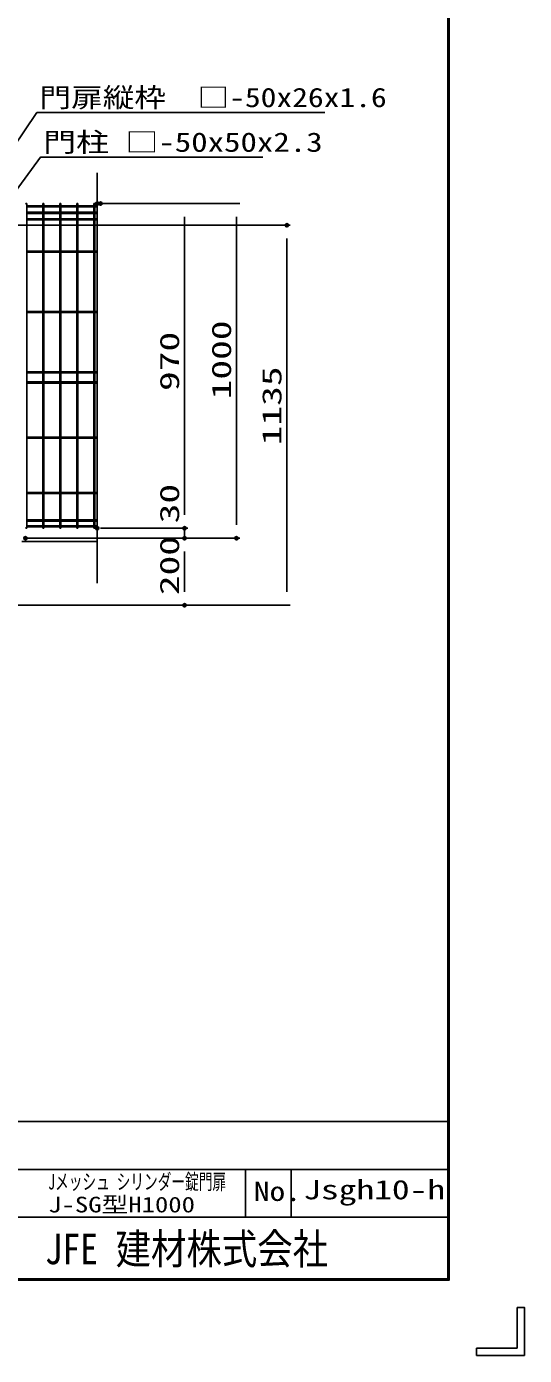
# Model space of a CAD drawing. Units: millimetres, scale not verified. Extents: x -4425 to 4425, y -3150 to 3150.
# Drawn here: x 2936 to 4425, y -3150 to 819 of the extents above; entities that cross this region are included whole.
import ezdxf
from ezdxf.enums import TextEntityAlignment as Align

# ---------------------------------------------------------------- set-up
doc = ezdxf.new("R2010")
doc.units = ezdxf.units.MM
doc.header["$LTSCALE"] = 20
doc.header["$PDMODE"] = 32
doc.header["$PDSIZE"] = 10
for name, color, linetype, lineweight in [('0-0_外形線', 7, 'Continuous', 25), ('0-3_寸法線', 4, 'Continuous', 25), ('0-8_Jﾊﾟﾈﾙ', 3, 'Continuous', 25), ('0-9_EXTCNT-L', 4, 'Continuous', 25), ('1-5_WAKU', 7, 'Continuous', 25), ('1-7_LAYER12', 3, 'Continuous', 25)]:
    doc.layers.add(name, color=color, linetype=linetype, lineweight=lineweight)
doc.layers.add('0-5_DEFPOINTS', color=7, linetype='Continuous')
doc.styles.add('ＭＳ ゴシック', font='')
doc.styles.get('ＭＳ ゴシック').set_extended_font_data('MS Gothic')

msp = doc.modelspace()

# ---------------------------------------------------------------- linework, layer by layer
at = {"layer": '0-0_外形線'}
msp.add_line((2922.13, -719.02), (3147.13, -719.02), dxfattribs=at)
at = {"layer": '0-3_寸法線'}
for p, q in [((3157.13, 290.65), (3418.26, 290.65)), ((3167.13, 290.65), (3573.58, 290.65)), ((3408.26, 250.65), (3408.26, -639.02)), ((3563.58, 250.65), (3563.58, -669.02)), ((2833.63, 225.98), (3724.37, 225.98)), ((3714.37, -869.02), (3714.37, 185.98)), ((3408.26, -639.02), (3408.26, -599.02)), ((2932.13, -709.02), (3418.26, -709.02)), ((2932.13, -709.02), (3418.26, -709.02)), ((2942.13, -709.02), (3573.58, -709.02)), ((3157.13, -679.02), (3418.26, -679.02)), ((3157.13, -679.02), (3418.26, -679.02)), ((3408.26, -679.02), (3408.26, -709.02)), ((3408.26, -749.02), (3408.26, -869.02)), ((3408.26, -749.02), (3408.26, -789.02)), ((2832.13, -909.02), (3418.26, -909.02)), ((2837.38, -909.02), (3724.37, -909.02))]:
    msp.add_line(p, q, dxfattribs=at)
at = {"layer": '0-5_DEFPOINTS'}
for p in [(3147.13, 290.65), (3157.13, 290.65), (3714.37, 225.98), (3147.13, -679.02), (3408.26, -679.02), (2932.13, -709.02), (3408.26, -709.02), (3563.58, -709.02), (3408.26, -909.02)]:
    msp.add_point(p, dxfattribs=at)
at = {"layer": '0-8_Jﾊﾟﾈﾙ'}
for p, q in [((2937.04, -677.22), (2937.04, 289.18)), ((2984.21, 284.35), (2937.04, 284.35)), ((2984.21, 280.75), (2937.04, 280.75)), ((2984.21, -677.22), (2984.21, 289.18)), ((2987.81, -677.22), (2987.81, 289.18)), ((3034.98, 284.35), (2987.81, 284.35)), ((3034.98, 280.75), (2987.81, 280.75)), ((3034.98, -677.22), (3034.98, 289.18)), ((3038.58, -677.22), (3038.58, 289.18)), ((3085.75, 284.35), (3038.58, 284.35)), ((3085.75, 280.75), (3038.58, 280.75)), ((3085.75, -677.22), (3085.75, 289.18)), ((3089.35, -677.22), (3089.35, 289.18)), ((3136.52, 284.35), (3089.35, 284.35)), ((3136.52, 280.75), (3089.35, 280.75)), ((3136.52, -677.22), (3136.52, 289.18)), ((3140.12, -677.22), (3140.12, 289.18)), ((3147.13, 284.35), (3140.12, 284.35)), ((3147.13, 280.75), (3140.12, 280.75)), ((2984.21, 264.78), (2937.04, 264.78)), ((2984.21, 261.18), (2937.04, 261.18)), ((2984.21, 245.21), (2937.04, 245.21)), ((2984.21, 241.61), (2937.04, 241.61)), ((3034.98, 264.78), (2987.81, 264.78)), ((3034.98, 261.18), (2987.81, 261.18)), ((3034.98, 245.21), (2987.81, 245.21)), ((3034.98, 241.61), (2987.81, 241.61)), ((3085.75, 264.78), (3038.58, 264.78)), ((3085.75, 261.18), (3038.58, 261.18)), ((3085.75, 245.21), (3038.58, 245.21)), ((3085.75, 241.61), (3038.58, 241.61)), ((3136.52, 264.78), (3089.35, 264.78)), ((3136.52, 261.18), (3089.35, 261.18)), ((3136.52, 245.21), (3089.35, 245.21)), ((3136.52, 241.61), (3089.35, 241.61)), ((3147.13, 264.78), (3140.12, 264.78)), ((3147.13, 261.18), (3140.12, 261.18)), ((3147.13, 245.21), (3140.12, 245.21)), ((3147.13, 241.61), (3140.12, 241.61)), ((2984.21, 148.78), (2937.04, 148.78)), ((2984.21, 145.18), (2937.04, 145.18)), ((3034.98, 148.78), (2987.81, 148.78)), ((3034.98, 145.18), (2987.81, 145.18)), ((3085.75, 148.78), (3038.58, 148.78)), ((3085.75, 145.18), (3038.58, 145.18)), ((3136.52, 148.78), (3089.35, 148.78)), ((3136.52, 145.18), (3089.35, 145.18)), ((3147.13, 148.78), (3140.12, 148.78)), ((3147.13, 145.18), (3140.12, 145.18)), ((2984.21, -31.47), (2937.04, -31.47)), ((2984.21, -35.07), (2937.04, -35.07)), ((3034.98, -31.47), (2987.81, -31.47)), ((3034.98, -35.07), (2987.81, -35.07)), ((3085.75, -31.47), (3038.58, -31.47)), ((3085.75, -35.07), (3038.58, -35.07)), ((3136.52, -31.47), (3089.35, -31.47)), ((3136.52, -35.07), (3089.35, -35.07)), ((3147.13, -31.47), (3140.12, -31.47)), ((3147.13, -35.07), (3140.12, -35.07)), ((2984.21, -211.72), (2937.04, -211.72)), ((2984.21, -215.32), (2937.04, -215.32)), ((3034.98, -211.72), (2987.81, -211.72)), ((3034.98, -215.32), (2987.81, -215.32)), ((3085.75, -211.72), (3038.58, -211.72)), ((3085.75, -215.32), (3038.58, -215.32)), ((3136.52, -211.72), (3089.35, -211.72)), ((3136.52, -215.32), (3089.35, -215.32)), ((3147.13, -211.72), (3140.12, -211.72)), ((3147.13, -215.32), (3140.12, -215.32)), ((2984.21, -241.72), (2937.04, -241.72)), ((2984.21, -245.32), (2937.04, -245.32)), ((3034.98, -241.72), (2987.81, -241.72)), ((3034.98, -245.32), (2987.81, -245.32)), ((3085.75, -241.72), (3038.58, -241.72)), ((3085.75, -245.32), (3038.58, -245.32)), ((3136.52, -241.72), (3089.35, -241.72)), ((3136.52, -245.32), (3089.35, -245.32)), ((3147.13, -241.72), (3140.12, -241.72)), ((3147.13, -245.32), (3140.12, -245.32)), ((2984.21, -406.97), (2937.04, -406.97)), ((2984.21, -410.57), (2937.04, -410.57)), ((3034.98, -406.97), (2987.81, -406.97)), ((3034.98, -410.57), (2987.81, -410.57)), ((3085.75, -406.97), (3038.58, -406.97)), ((3085.75, -410.57), (3038.58, -410.57)), ((3136.52, -406.97), (3089.35, -406.97)), ((3136.52, -410.57), (3089.35, -410.57)), ((3147.13, -406.97), (3140.12, -406.97)), ((3147.13, -410.57), (3140.12, -410.57)), ((2984.21, -572.22), (2937.04, -572.22)), ((2984.21, -575.82), (2937.04, -575.82)), ((3034.98, -572.22), (2987.81, -572.22)), ((3034.98, -575.82), (2987.81, -575.82)), ((3085.75, -572.22), (3038.58, -572.22)), ((3085.75, -575.82), (3038.58, -575.82)), ((3136.52, -572.22), (3089.35, -572.22)), ((3136.52, -575.82), (3089.35, -575.82)), ((3147.13, -572.22), (3140.12, -572.22)), ((3147.13, -575.82), (3140.12, -575.82)), ((2984.21, -654.22), (2937.04, -654.22)), ((2984.21, -657.82), (2937.04, -657.82)), ((2984.21, -671.82), (2937.04, -671.82)), ((3034.98, -654.22), (2987.81, -654.22)), ((3034.98, -657.82), (2987.81, -657.82)), ((3034.98, -671.82), (2987.81, -671.82)), ((3085.75, -654.22), (3038.58, -654.22)), ((3085.75, -657.82), (3038.58, -657.82)), ((3085.75, -671.82), (3038.58, -671.82)), ((3136.52, -654.22), (3089.35, -654.22)), ((3136.52, -657.82), (3089.35, -657.82)), ((3136.52, -671.82), (3089.35, -671.82)), ((3147.13, -654.22), (3140.12, -654.22)), ((3147.13, -657.82), (3140.12, -657.82)), ((3147.13, -671.82), (3140.12, -671.82)), ((2984.21, -675.42), (2937.04, -675.42)), ((3034.98, -675.42), (2987.81, -675.42)), ((3085.75, -675.42), (3038.58, -675.42)), ((3136.52, -675.42), (3089.35, -675.42)), ((3147.13, -675.42), (3140.12, -675.42))]:
    msp.add_line(p, q, dxfattribs=at)
for centre, start, end in [((2935.24, 289.18), 0, 180), ((2986.01, 289.18), 0, 180), ((3036.78, 289.18), 0, 180), ((3087.55, 289.18), 0, 180), ((3138.32, 289.18), 0, 180), ((2935.24, -677.22), 180, 0), ((2986.01, -677.22), 180, 0), ((3036.78, -677.22), 180, 0), ((3087.55, -677.22), 180, 0), ((3138.32, -677.22), 180, 0)]:
    msp.add_arc(centre, 1.8, start, end, dxfattribs=at)
at = {"layer": '0-9_EXTCNT-L'}
msp.add_line((3147.13, 382.56), (3147.13, -843.52), dxfattribs=at)
at = {"layer": '1-5_WAKU'}
for p, q in [((2681.35, -2450.86), (4195.8, -2450.86)), ((2681.35, -2594.11), (4195.8, -2594.11)), ((3590.99, -2737.36), (3590.99, -2594.11)), ((3727.08, -2737.36), (3727.08, -2594.11)), ((2681.35, -2737.36), (4195.8, -2737.36)), ((4403.31, -3006.68), (4403.31, -3128.45)), ((4281.55, -3149.93), (4424.8, -3149.93))]:
    msp.add_line(p, q, dxfattribs=at)
msp.add_lwpolyline([(-4050.2, 2925.07), (4199.8, 2925.07), (4199.8, -2924.93), (-4050.2, -2924.93)], close=True, dxfattribs=at)
for points in [[(4197.8, 2923.07), (4197.8, -2922.93), (-4048.2, -2922.93)], [(4195.8, 2921.07), (4195.8, -2920.93), (-4046.2, -2920.93)], [(4424.8, -3149.93), (4424.8, -3006.68), (4403.31, -3006.68)], [(4403.31, -3128.45), (4281.55, -3128.45), (4281.55, -3149.93)]]:
    msp.add_lwpolyline(points, dxfattribs=at)
at = {"layer": '1-7_LAYER12', "color": 7}
for points in [[(3828.27, 562.5), (2966.72, 562.5), (2712.99, 188.72)], [(3642.07, 429.03), (2977.37, 429.03), (2809.43, 199.94)]]:
    msp.add_lwpolyline(points, dxfattribs=at)

# ---------------------------------------------------------------- texts
at = {"layer": '0-3_寸法線', "color": 2, "style": 'ＭＳ ゴシック', "width": 1.5}
for s, p in [('1000', (3564.68, -294.18)), ('970', (3409.36, -269.18)), ('1135', (3715.47, -431.52)), ('30', (3409.36, -664.5)), ('200', (3409.36, -879.02))]:
    msp.add_text(s, height=57.77, rotation=90, dxfattribs=at).set_placement(p, align=Align.BOTTOM_LEFT)
at = {"layer": '1-5_WAKU', "style": 'ＭＳ ゴシック'}
for s, height, width, p in [('Jメッシュ シリンダー錠門扉', 46.18, 0.65, (3000.55, -2668.04)), ('No.', 57.73, 1.2, (3615.34, -2705.95)), ('Jsgh10-h', 57.73, 1.35, (3763.25, -2700.93)), ('J-SG型H1000', 46.9, 1.25, (3000.55, -2736.87)), ('JFE 建材株式会社', 91.4, 0.85, (2990.43, -2904.8))]:
    msp.add_text(s, height=height, dxfattribs=dict(at, width=width)).set_placement(p, align=Align.BOTTOM_LEFT)
at = {"layer": '1-7_LAYER12', "style": 'ＭＳ ゴシック'}
for s, height, width, p in [('門扉縦枠\u3000□-50x26x1.6', 57.73, 1.2, (2974.72, 561.39)), ('門柱 □-50x50x2.3', 57.77, 1.25, (2985.37, 427.93))]:
    msp.add_text(s, height=height, dxfattribs=dict(at, width=width)).set_placement(p, align=Align.BOTTOM_LEFT)

doc.saveas('drawing.dxf')
